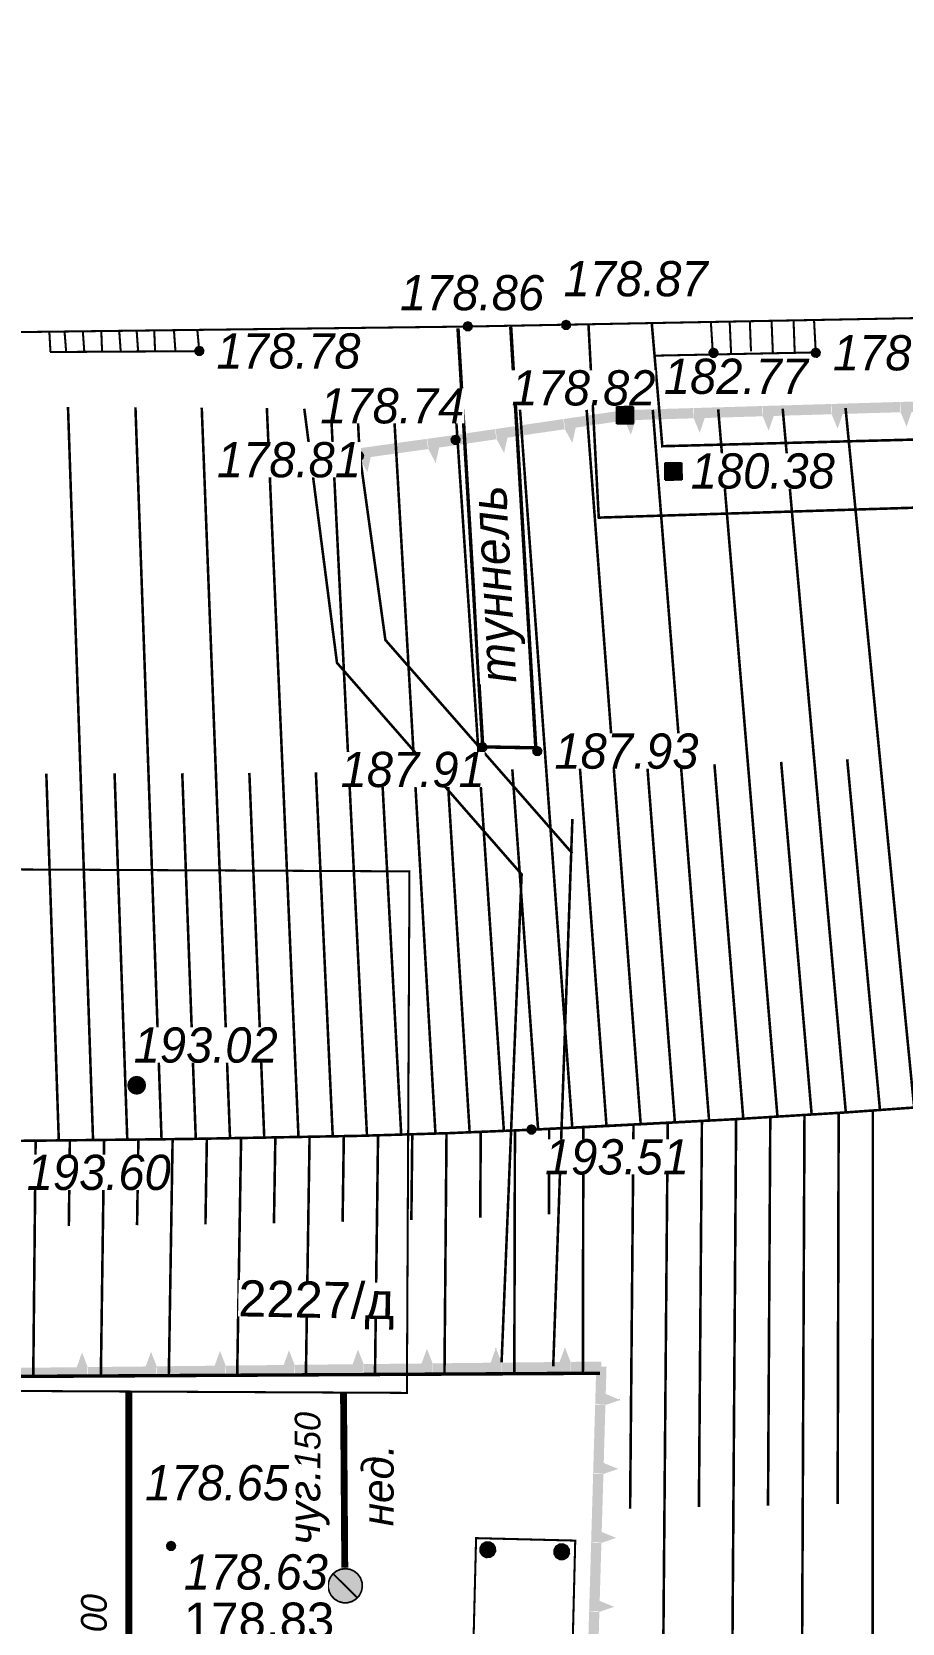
# Model space of a CAD drawing. Header units: millimetres. Extents: x 6735 to 13224, y -12144 to -9633.
# Drawn here: x 12340.1 to 12426.5, y -11827 to -11669 of the extents above; entities that cross this region are included whole.
import ezdxf

# ---------------------------------------------------------------- set-up
doc = ezdxf.new("R2010")
doc.units = ezdxf.units.MM
for name, pattern in [('Cплошная', [0]), ('Cплошная_0.50', [0]), ('Штриховая 1.5-1_0.50', [1.25, 0.75, -0.5]), ('Штриховая 2_0.50', [2, 1, -1])]:
    doc.linetypes.add(name, pattern=pattern)
doc.layers.add('Строительный', color=251, linetype='Continuous', lineweight=13)
doc.styles.get("Standard").update_dxf_attribs({"font": 'arial.ttf'})
doc.styles.add('БСАМ курсив малоконтрасный (Бм-431)', font='')
doc.styles.get('БСАМ курсив малоконтрасный (Бм-431)').set_extended_font_data('Bm431', italic=True)
doc.linetypes.add('Канализ', pattern='A,5,-1,["К",БСАМ курсив малоконтрасный (Бм-431),S=2,R=0,X=-1,Y=-1],-1,10,-2,10,-2,5', length=36)
doc.linetypes.add('КОНТУР', pattern='A,0,-0.5,[133,ltypeshp.shx,S=0.05,R=0,X=-0.5,Y=0],-0.5', length=1)

# ---------------------------------------------------------------- blocks, each defined once
blk = doc.blocks.new('26 - 108.1.1 опоры  жб d-1.0')
at = {"true_color": 0xffffff}
blk.add_hatch(color=7, dxfattribs=at).paths.add_polyline_path([(-0.00002, 0.5), (-0.25, 0.43302), (-0.43302, 0.25002), (-0.5, 0.00002), (-0.43302, -0.24998), (-0.25002, -0.433), (-0.00002, -0.5), (0.24998, -0.433), (0.433, -0.25), (0.5, 0), (0.433, 0.25), (0.25, 0.43302)])
at = {"color": 7, "linetype": 'Continuous', "lineweight": 0, "const_width": 0.1, "flags": 128}
for points in [[(0, 0.5), (0.191342, 0.46194), (0.353553, 0.353553), (0.46194, 0.191342), (0.5, 0), (0.46194, -0.191342), (0.353553, -0.353553), (0.191342, -0.46194), (0, -0.5), (-0.191342, -0.46194), (-0.353553, -0.353553), (-0.46194, -0.191342), (-0.5, 0), (-0.46194, 0.191342), (-0.353553, 0.353553), (-0.191342, 0.46194), (0, 0.5)], [(0, 0.05), (0.043301, 0.025), (0.043301, -0.025), (0, -0.05), (-0.043301, -0.025), (-0.043301, 0.025), (0, 0.05)]]:
    blk.add_lwpolyline(points, close=True, dxfattribs=at)
at = {"color": 7, "linetype": 'Continuous', "lineweight": 0, "true_color": 0xffffff, "const_width": 0.02, "flags": 128}
blk.add_lwpolyline([(0, 0.5), (-0.25, 0.433013), (-0.433013, 0.25), (-0.5, 0), (-0.433013, -0.25), (-0.25, -0.433013), (0, -0.5), (0.25, -0.433013), (0.433013, -0.25), (0.5, 0), (0.433013, 0.25), (0.25, 0.433013), (0, 0.5)], close=True, dxfattribs=at)
blk = doc.blocks.new('22 - 107.1.1 столбы метал d-1.0')
blk.add_hatch(color=7).paths.add_polyline_path([(-0.00002, 0.5), (-0.25, 0.43302), (-0.43302, 0.25002), (-0.5, 0.00002), (-0.43302, -0.24998), (-0.25002, -0.433), (-0.00002, -0.5), (0.24998, -0.433), (0.433, -0.25), (0.5, 0), (0.433, 0.25), (0.25, 0.43302)])
at = {"color": 7, "linetype": 'Continuous', "lineweight": 0, "const_width": 0.02, "flags": 128}
blk.add_lwpolyline([(0, 0.5), (-0.25, 0.433013), (-0.433013, 0.25), (-0.5, 0), (-0.433013, -0.25), (-0.25, -0.433013), (0, -0.5), (0.25, -0.433013), (0.433013, -0.25), (0.5, 0), (0.433013, 0.25), (0.25, 0.433013), (0, 0.5)], close=True, dxfattribs=at)
blk = doc.blocks.new('27 - 108.1.2 фермы  ж.б.')
at = {"linetype": 'КОНТУР', "true_color": 0xffffff}
h = blk.add_hatch(color=7, dxfattribs=at)
h.dxf.hatch_style = 1
h.paths.add_polyline_path([(0.5, 0.5), (-0.5, 0.5), (-0.5, -0.5), (0.5, -0.5)])
h.paths.add_polyline_path([(-0.05, 0), (0, 0.05), (0.05, 0), (0, -0.05)], flags=16)
blk.add_hatch(color=7).paths.add_polyline_path([(0, 0.05), (-0.05, 0), (0, -0.05), (0.05, 0)])
at = {"color": 7, "linetype": 'Continuous', "lineweight": 0, "const_width": 0.1, "flags": 128}
for points in [[(-0.5, 0.5), (-0.5, -0.5)], [(0.5, 0.5), (-0.5, 0.5)], [(0.5, -0.5), (0.5, 0.5)], [(-0.5, -0.5), (0.5, -0.5)]]:
    blk.add_lwpolyline(points, dxfattribs=at)
at = {"color": 7, "linetype": 'Continuous', "lineweight": 0, "const_width": 0.02, "flags": 128}
blk.add_lwpolyline([(0, 0.05), (-0.05, 0), (0, -0.05), (0.05, 0), (0, 0.05)], close=True, dxfattribs=at)
blk = doc.blocks.new('48 - 117.1 колодц.смотр.без раздел.по назначен d-2.0')
at = {"true_color": 0xffffff}
blk.add_hatch(color=7, dxfattribs=at).paths.add_polyline_path([(-0.00002, 1), (-0.3827, 0.92388), (-0.70712, 0.70712), (-0.92388, 0.3827), (-1, 0), (-0.92388, -0.38268), (-0.70712, -0.7071), (-0.3827, -0.92386), (0, -0.99998), (0.38268, -0.92386), (0.7071, -0.7071), (0.92386, -0.38268), (0.99998, 0.00002), (0.92386, 0.3827), (0.7071, 0.70712), (0.38268, 0.92388)])
at = {"color": 7, "linetype": 'Continuous', "lineweight": 0, "const_width": 0.1, "flags": 128}
blk.add_lwpolyline([(0, 1), (0.269797, 0.962917), (0.519584, 0.854419), (0.730836, 0.682553), (0.887885, 0.460065), (0.979084, 0.203456), (0.997669, -0.068242), (0.942261, -0.33488), (0.81697, -0.57668), (0.631088, -0.775711), (0.398401, -0.917211), (0.136167, -0.990686), (-0.136167, -0.990686), (-0.398401, -0.917211), (-0.631088, -0.775711), (-0.81697, -0.57668), (-0.942261, -0.33488), (-0.997669, -0.068242), (-0.979084, 0.203456), (-0.887885, 0.460065), (-0.730836, 0.682553), (-0.519584, 0.854419), (-0.269797, 0.962917), (0, 1)], close=True, dxfattribs=at)
at = {"color": 7, "linetype": 'Continuous', "lineweight": 0, "true_color": 0xffffff, "const_width": 0.02, "flags": 128}
blk.add_lwpolyline([(0, 1), (-0.382683, 0.92388), (-0.707107, 0.707107), (-0.92388, 0.382683), (-1, 0), (-0.92388, -0.382683), (-0.707107, -0.707107), (-0.382683, -0.92388), (0, -1), (0.382683, -0.92388), (0.707107, -0.707107), (0.92388, -0.382683), (1, 0), (0.92388, 0.382683), (0.707107, 0.707107), (0.382683, 0.92388), (0, 1)], close=True, dxfattribs=at)
at = {"color": 7, "linetype": 'Continuous', "lineweight": 0, "const_width": 0.1, "flags": 128}
blk.add_lwpolyline([(-0.71, 0.71), (0.71, -0.71)], dxfattribs=at)
blk = doc.blocks.new('118 - 330 отм высот')
blk.add_hatch(color=7).paths.add_polyline_path([(0.098, 0.12), (0.002, 0.155), (-0.095, 0.121), (-0.146, 0.032), (-0.129, -0.069), (-0.05, -0.135), (0.052, -0.136), (0.131, -0.07), (0.149, 0.031)])
at = {"color": 7, "linetype": 'Continuous', "lineweight": 0, "const_width": 0.01, "flags": 128}
blk.add_lwpolyline([(0.098, 0.12), (0.002, 0.155), (-0.095, 0.121), (-0.146, 0.032), (-0.129, -0.069), (-0.05, -0.135), (0.052, -0.136), (0.131, -0.07), (0.149, 0.031), (0.098, 0.12)], close=True, dxfattribs=at)

msp = doc.modelspace()

# ---------------------------------------------------------------- hatches: boundary and pattern name
at = {"layer": 'Строительный'}
for points in [[(12405.8437, -11707.31712), (12405.81188, -11707.31806), (12405.79466, -11707.31857), (12405.81323, -11707.36398), (12406.36317, -11708.70833), (12406.3975, -11708.79225), (12406.42681, -11708.70645), (12406.8378, -11707.50358), (12406.89643, -11707.33198), (12406.90055, -11707.31992), (12412.64174, -11707.15032), (12412.61162, -11706.13077), (12405.81458, -11706.33155)], [(12412.68978, -11707.11489), (12412.65795, -11707.11583), (12412.64073, -11707.11634), (12412.65931, -11707.16175), (12413.20924, -11708.5061), (12413.24357, -11708.59002), (12413.27289, -11708.50422), (12413.24071, -11708.49323), (12413.27289, -11708.50422), (12413.68388, -11707.30135), (12413.74251, -11707.12975), (12413.74663, -11707.11769), (12419.48781, -11706.9481), (12419.4577, -11705.92854), (12412.66066, -11706.12932)], [(12419.53585, -11706.91266), (12419.50403, -11706.9136), (12419.48681, -11706.91411), (12419.50539, -11706.95952), (12419.53685, -11706.94665), (12419.50539, -11706.95952), (12420.05532, -11708.30387), (12420.08965, -11708.38779), (12420.11897, -11708.30199), (12420.52995, -11707.09912), (12420.58859, -11706.92752), (12420.59271, -11706.91546), (12426.33389, -11706.74586), (12426.30377, -11705.72631), (12419.50674, -11705.92709)], [(12426.38193, -11706.71043), (12426.35011, -11706.71137), (12426.33289, -11706.71188), (12426.35146, -11706.75729), (12426.9014, -11708.10164), (12426.93573, -11708.18556), (12426.96504, -11708.09976), (12427.37603, -11706.89689), (12427.43466, -11706.72529), (12427.43878, -11706.71323), (12433.17997, -11706.54363), (12433.14985, -11705.52408), (12426.35281, -11705.72486)], [(12386.26125, -11709.39008), (12386.22979, -11709.39469), (12386.21276, -11709.39719), (12386.23644, -11709.4401), (12386.93835, -11710.71172), (12386.98211, -11710.79101), (12387.00127, -11710.70249), (12387.27026, -11709.45993), (12387.30858, -11709.2829), (12387.31127, -11709.27045), (12392.99424, -11708.43719), (12392.84626, -11707.42798), (12386.1182, -11708.41447)], [(12398.92527, -11706.64594), (12398.90958, -11706.53896), (12392.89475, -11707.42087), (12393.0378, -11708.39648), (12393.00634, -11708.40109), (12392.98931, -11708.40359), (12393.01299, -11708.44649), (12393.7149, -11709.71812), (12393.75866, -11709.79741), (12393.77783, -11709.70889), (12394.04681, -11708.46632), (12394.08513, -11708.28929), (12394.08782, -11708.27685), (12399.05755, -11707.54816)], [(12398.99862, -11707.55334), (12399.00117, -11707.63939), (12399.00148, -11707.65013), (12399.51709, -11708.91056), (12399.55142, -11708.99448), (12399.58074, -11708.90868), (12399.99172, -11707.70581), (12400.05036, -11707.53421), (12400.01818, -11707.52322), (12400.05036, -11707.53421), (12400.05448, -11707.52215), (12405.79566, -11707.35256), (12405.76554, -11706.333), (12398.96851, -11706.53378), (12398.99862, -11707.55328)], [(12372.69888, -11711.33896), (12372.70355, -11711.3726), (12372.71071, -11711.42414), (12372.71218, -11711.43476), (12373.36123, -11712.63207), (12373.40439, -11712.71169), (12373.42423, -11712.62333), (12373.39109, -11712.61589), (12373.42423, -11712.62333), (12373.70266, -11711.38284), (12373.74233, -11711.20611), (12373.70919, -11711.19867), (12373.74233, -11711.20611), (12373.74511, -11711.19368), (12379.43426, -11710.4037), (12379.29397, -11709.39339), (12372.55859, -11710.32865), (12372.69421, -11711.30532)], [(12382.1577, -11709.51063), (12382.17138, -11709.60393), (12382.23169, -11710.01524), (12386.21768, -11709.4308), (12386.06971, -11708.42158), (12382.08564, -11709.00574), (12379.34251, -11709.38665), (12379.47813, -11710.36332), (12379.44663, -11710.36769), (12379.42959, -11710.37006), (12379.45294, -11710.41314), (12379.4828, -11710.39696), (12379.45294, -11710.41314), (12379.53631, -11710.55114), (12379.82889, -11711.03541), (12379.45294, -11710.41314), (12380.14515, -11711.69007), (12380.175, -11711.67389), (12380.20814, -11711.68132), (12380.48658, -11710.44084), (12380.52624, -11710.2641), (12380.52903, -11710.25168), (12382.22785, -11710.01579), (12382.17067, -11709.60403)], [(12380.18831, -11711.76969), (12380.20814, -11711.68132), (12380.175, -11711.67389), (12380.14515, -11711.69007)], [(12345.60168, -11801.58785), (12345.63352, -11801.58751), (12345.65074, -11801.58732), (12345.63302, -11801.54157), (12345.60132, -11801.55385), (12345.63302, -11801.54157), (12345.10836, -11800.18716), (12345.07665, -11800.19944), (12345.10836, -11800.18716), (12345.07561, -11800.10261), (12345.04469, -11800.18785), (12344.61125, -11801.38281), (12344.54941, -11801.55328), (12344.58138, -11801.56487), (12344.54941, -11801.55328), (12344.54506, -11801.56526), (12338.80171, -11801.62731), (12338.81273, -11802.64725), (12345.61233, -11802.57379)], [(12352.45035, -11801.51386), (12352.48218, -11801.51352), (12352.49941, -11801.51333), (12352.48168, -11801.46758), (12351.95702, -11800.11317), (12351.92427, -11800.02863), (12351.89336, -11800.11386), (12351.45991, -11801.30883), (12351.39807, -11801.47929), (12351.39373, -11801.49127), (12345.65037, -11801.55332), (12345.66139, -11802.57326), (12352.461, -11802.4998)], [(12359.29901, -11801.43987), (12359.33084, -11801.43953), (12359.34807, -11801.43934), (12359.33035, -11801.39359), (12358.80568, -11800.03918), (12358.77293, -11799.95464), (12358.74202, -11800.03987), (12358.30857, -11801.23484), (12358.24674, -11801.4053), (12358.2787, -11801.41689), (12358.24674, -11801.4053), (12358.24239, -11801.41729), (12352.49904, -11801.47933), (12352.51005, -11802.49927), (12359.30966, -11802.42582)], [(12366.14767, -11801.36588), (12366.1795, -11801.36554), (12366.19673, -11801.36535), (12366.17901, -11801.31961), (12366.11374, -11801.17201), (12365.88495, -11800.65464), (12366.17901, -11801.31961), (12365.65434, -11799.9652), (12365.62159, -11799.88065), (12365.59068, -11799.96588), (12365.15723, -11801.16085), (12365.0954, -11801.33131), (12365.09105, -11801.3433), (12359.3477, -11801.40534), (12359.35872, -11802.42529), (12366.15832, -11802.35183)], [(12372.99633, -11801.2919), (12373.02816, -11801.29155), (12373.04539, -11801.29137), (12373.02767, -11801.24562), (12372.9624, -11801.09802), (12372.73361, -11800.58064), (12373.02767, -11801.24562), (12372.50301, -11799.89121), (12372.47025, -11799.80666), (12372.43934, -11799.8919), (12372.4713, -11799.90349), (12372.43934, -11799.8919), (12372.00589, -11801.08686), (12371.94406, -11801.25733), (12371.93971, -11801.26931), (12366.19636, -11801.33136), (12366.20738, -11802.3513), (12373.00698, -11802.27784)], [(12379.84499, -11801.21791), (12379.87682, -11801.21757), (12379.89405, -11801.21738), (12379.87633, -11801.17163), (12379.35167, -11799.81722), (12379.31892, -11799.73267), (12379.288, -11799.81791), (12378.85455, -11801.01287), (12378.79272, -11801.18334), (12378.78838, -11801.19532), (12373.04502, -11801.25737), (12373.05604, -11802.27731), (12379.85564, -11802.20385)], [(12386.69365, -11801.14392), (12386.72549, -11801.14358), (12386.74271, -11801.14339), (12386.72499, -11801.09764), (12386.69329, -11801.10993), (12386.72499, -11801.09764), (12386.20033, -11799.74323), (12386.16863, -11799.75551), (12386.13666, -11799.74392), (12385.70322, -11800.93889), (12385.64138, -11801.10935), (12385.67334, -11801.12094), (12385.64138, -11801.10935), (12385.63704, -11801.12134), (12379.89368, -11801.18338), (12379.9047, -11802.20332), (12386.70431, -11802.12986)], [(12386.13666, -11799.74392), (12386.16863, -11799.75551), (12386.20033, -11799.74323), (12386.16758, -11799.65869)], [(12393.54231, -11801.06993), (12393.57415, -11801.06959), (12393.59137, -11801.0694), (12393.57365, -11801.02365), (12393.04899, -11799.66924), (12393.01624, -11799.5847), (12392.98532, -11799.66993), (12392.55188, -11800.8649), (12392.49005, -11801.03536), (12392.4857, -11801.04735), (12386.74235, -11801.1094), (12386.75336, -11802.12933), (12393.55297, -11802.05588)], [(12396.11315, -11802.02822), (12396.01904, -11805.25397), (12397.00463, -11805.28272), (12397.0037, -11805.31454), (12397.0032, -11805.33176), (12397.04962, -11805.31588), (12397.1997, -11805.25656), (12397.7258, -11805.04863), (12397.04962, -11805.31588), (12398.42391, -11804.84576), (12398.41291, -11804.81359), (12398.42577, -11804.78212), (12397.24907, -11804.30127), (12397.08122, -11804.23267), (12397.06941, -11804.22785), (12397.1482, -11801.52739), (12396.63841, -11801.51251), (12396.6329, -11801.00254), (12393.59101, -11801.03541), (12393.60203, -11802.05535)], [(12396.8049, -11812.12887), (12396.80397, -11812.16069), (12396.80347, -11812.17791), (12396.84989, -11812.16203), (12396.99997, -11812.10271), (12397.07353, -11812.07364), (12396.84989, -11812.16203), (12398.22418, -11811.69191), (12398.30996, -11811.66256), (12398.22604, -11811.62826), (12398.21318, -11811.65974), (12398.22604, -11811.62826), (12397.04934, -11811.14742), (12396.88149, -11811.07882), (12396.86863, -11811.11029), (12396.88149, -11811.07882), (12396.86969, -11811.074), (12397.03718, -11805.33275), (12396.01761, -11805.30301), (12395.81932, -11812.10012)], [(12398.42577, -11804.78212), (12398.41291, -11804.81359), (12398.42391, -11804.84576), (12398.50969, -11804.81641)], [(12396.60517, -11818.97502), (12396.60424, -11819.00684), (12396.60374, -11819.02406), (12396.65016, -11819.00818), (12398.02445, -11818.53805), (12398.01345, -11818.50589), (12398.02445, -11818.53805), (12398.11024, -11818.50871), (12398.02631, -11818.47441), (12396.84961, -11817.99356), (12396.68176, -11817.92497), (12396.66996, -11817.92015), (12396.83745, -11812.1789), (12395.81788, -11812.14916), (12395.61959, -11818.94626)], [(12396.40544, -11825.82117), (12396.40451, -11825.85299), (12396.40401, -11825.87021), (12396.45043, -11825.85433), (12397.82472, -11825.38421), (12397.91051, -11825.35486), (12397.82658, -11825.32056), (12396.64989, -11824.83971), (12396.48203, -11824.77112), (12396.47023, -11824.7663), (12396.63772, -11819.02505), (12395.61815, -11818.99531), (12395.41986, -11825.79241)], [(12396.2385, -11832.66827), (12396.23969, -11832.66831), (12396.2507, -11832.70047), (12397.62499, -11832.23035), (12397.71078, -11832.20101), (12397.62685, -11832.16671), (12397.61399, -11832.19818), (12397.62685, -11832.16671), (12396.45016, -11831.68586), (12396.2823, -11831.61727), (12396.26944, -11831.64874), (12396.2823, -11831.61727), (12396.2705, -11831.61244), (12396.43799, -11825.8712), (12395.41843, -11825.84145), (12395.22013, -11832.63856), (12396.20571, -11832.66731)]]:
    msp.add_hatch(color=7, dxfattribs=at).paths.add_polyline_path(points)

# ---------------------------------------------------------------- linework, layer by layer
at = {"layer": 'Строительный', "color": 7, "linetype": 'Cплошная_0.50', "lineweight": 0, "flags": 128}
for points, const_width in [([(12146.38495, -11665.93858), (12146.39637, -11666.09012), (12146.44165, -11666.694), (12147.59851, -11681.59548), (12148.33513, -11689.96441), (12149.05804, -11697.08009), (12149.95111, -11704.3668), (12150.87556, -11710.28525), (12152.04839, -11716.56088), (12153.13825, -11721.79397), (12154.59296, -11727.81572), (12155.35337, -11730.56355), (12156.14261, -11733.16125), (12157.1066, -11736.02345), (12158.11918, -11738.70936), (12159.18388, -11741.22832), (12160.30325, -11743.58633), (12161.55554, -11745.93608), (12162.99667, -11748.38671), (12164.61444, -11750.91737), (12166.39075, -11753.49973), (12168.13057, -11755.873), (12169.96044, -11758.23035), (12171.85351, -11760.53716), (12173.7764, -11762.75272), (12175.62418, -11764.7628), (12177.43024, -11766.61034), (12179.15883, -11768.25879), (12180.77584, -11769.6756), (12182.3569, -11770.92144), (12184.04569, -11772.11533), (12185.83401, -11773.25148), (12187.71214, -11774.32369), (12189.60086, -11775.2926), (12191.5523, -11776.19051), (12193.55466, -11777.012), (12195.59509, -11777.75179), (12197.63665, -11778.3981), (12199.68881, -11778.95552), (12201.73793, -11779.42034), (12203.77042, -11779.78948), (12205.87796, -11780.04314), (12208.55612, -11780.22561), (12211.81682, -11780.33776), (12215.69048, -11780.38068), (12213.75365, -11780.35922), (12239.36793, -11779.91556), (12234.17106, -11780.03491), (12244.5648, -11779.79621), (12254.72403, -11779.62771), (12259.69392, -11779.50897), (12264.88256, -11779.38528), (12275.0419, -11779.22003), (12292.29053, -11779.19284), (12296.47671, -11779.19358), (12316.91639, -11779.18742), (12338.72019, -11779.08913), (12343.38983, -11779.04004), (12355.71652, -11778.90118), (12372.71137, -11778.59), (12381.52127, -11778.32392), (12389.69264, -11777.98576), (12409.33517, -11776.97166), (12420.61212, -11776.28664), (12430.11983, -11775.60951), (12439.31221, -11774.7936), (12442.87494, -11774.39283), (12445.74359, -11773.99741), (12451.25615, -11773.00418), (12456.79564, -11771.74002), (12462.31449, -11770.21183), (12467.658, -11768.45836), (12470.304, -11767.47998), (12472.86902, -11766.45397), (12475.34296, -11765.38438), (12477.71688, -11764.27507), (12480.10951, -11763.06982), (12482.54352, -11761.75981), (12484.98758, -11760.36189), (12487.41084, -11758.89371), (12489.85764, -11757.32444), (12492.22092, -11755.71863), (12494.47356, -11754.09473), (12496.59305, -11752.46897), (12498.69339, -11750.74259), (12500.59958, -11749.04692), (12502.29605, -11747.39579), (12503.7716, -11745.80016), (12505.07185, -11744.19822), (12506.31369, -11742.44662), (12507.50084, -11740.54017), (12508.63863, -11738.47031), (12509.56273, -11736.59301), (12510.46207, -11734.58024), (12511.34347, -11732.41686), (12512.21953, -11730.0721), (12513.50635, -11726.28585), (12515.02225, -11721.41936), (12516.3586, -11716.59434), (12517.79955, -11710.60469), (12519.23059, -11703.94086), (12520.57172, -11696.9889), (12521.79242, -11689.84651), (12522.74803, -11683.2881), (12523.56736, -11676.03395), (12524.50445, -11665.87361), (12526.21522, -11644.17326), (12526.96093, -11634.00955), (12527.587, -11625.48794), (12528.05287, -11619.86456), (12528.81827, -11611.64471), (12529.04449, -11609.26215), (12529.89403, -11599.84177), (12530.38947, -11593.02808), (12530.57472, -11589.19998), (12530.63693, -11585.9839), (12530.57701, -11583.33059), (12530.39432, -11581.21819), (12530.05889, -11579.24615), (12529.56854, -11577.22708), (12528.92518, -11575.16902), (12528.13198, -11573.08213), (12527.27025, -11571.13944), (12526.28931, -11569.19286), (12525.19519, -11567.25437), (12523.99603, -11565.33845), (12522.78118, -11563.57119), (12521.49217, -11561.85239), (12520.14049, -11560.19739), (12518.73976, -11558.6229), (12517.34391, -11557.21116), (12515.79276, -11555.81331), (12514.08653, -11554.42954), (12512.22539, -11553.05999), (12510.45483, -11551.86356), (12508.56372, -11550.67822), (12506.55188, -11549.50385), (12504.41869, -11548.3401), (12500.50839, -11546.38331), (12496.22832, -11544.44782), (12491.07364, -11542.31543), (12485.51964, -11540.17862), (12478.35006, -11537.64464), (12471.56008, -11535.50075), (12467.65759, -11534.40274), (12463.9811, -11533.47735), (12460.54579, -11532.72839), (12457.36131, -11532.15792), (12454.04991, -11531.7024), (12450.22644, -11531.2972), (12445.8708, -11530.94014), (12440.94362, -11530.62797), (12431.99869, -11530.22235), (12420.79883, -11529.8845), (12411.28283, -11529.665), (12400.64596, -11529.41498), (12390.35977, -11529.18679), (12377.65395, -11528.98397), (12350.09398, -11528.70556), (12323.33842, -11528.59153), (12297.14318, -11528.62136), (12270.94779, -11528.81466), (12259.01842, -11529.00235), (12249.65005, -11529.24345), (12243.40579, -11529.44095), (12231.50784, -11529.8363), (12221.5791, -11530.28572), (12213.38086, -11530.82646), (12208.90071, -11531.22571), (12204.87196, -11531.67627), (12201.26661, -11532.18127), (12198.06959, -11532.74287), (12196.54165, -11533.04306), (12189.63142, -11534.43621), (12184.52194, -11535.59357), (12180.72993, -11536.58137), (12177.29764, -11537.61068), (12174.15761, -11538.70181), (12171.2817, -11539.86481), (12168.09413, -11541.3968), (12166.63018, -11542.21101), (12165.25018, -11543.05875), (12163.95229, -11543.94121), (12162.73576, -11544.85892), (12161.59963, -11545.81263), (12160.54317, -11546.80293), (12158.41746, -11549.10956), (12156.29427, -11551.80672), (12154.20094, -11554.85978), (12152.16887, -11558.22304), (12150.28466, -11561.73557), (12148.51894, -11565.43388), (12146.90068, -11569.25729), (12145.45627, -11573.14341), (12144.17048, -11577.16015), (12143.1151, -11581.11484), (12142.30561, -11584.94921), (12141.75214, -11588.61511), (12141.58316, -11590.42791), (12141.4689, -11592.55517), (12141.40446, -11597.75561), (12141.55864, -11604.22346), (12141.93199, -11611.98254), (12142.863, -11625.57149), (12144.31121, -11642.72372), (12145.17155, -11652.16343), (12146.38048, -11665.87964)], 0.255), ([(12442.20046, -11715.76972), (12396.37668, -11717.2108), (12395.34726, -11697.91464)], 0.25499), ([(12442.29491, -11709.07856), (12402.68716, -11710.1212), (12401.63549, -11697.86768)], 0.25499), ([(12401.93503, -11701.12994), (12417.92266, -11700.80699), (12417.74777, -11697.58325)], 0.204), ([(12407.50071, -11697.70211), (12407.70794, -11700.97836)], 0.204), ([(12409.3732, -11697.74385), (12409.51575, -11700.91509)], 0.204), ([(12411.37087, -11697.63607), (12411.49117, -11700.71238)], 0.204), ([(12413.52815, -11697.61105), (12413.66061, -11700.82471)], 0.204), ([(12415.71776, -11697.63853), (12415.82797, -11700.75726)], 0.204), ([(12341.94135, -11700.76668), (12341.82551, -11698.68515)], 0.204), ([(12356.5148, -11698.51718), (12356.71492, -11700.68405), (12341.89193, -11700.76833)], 0.204), ([(12343.33163, -11698.65458), (12343.50002, -11700.7486)], 0.204), ([(12345.15303, -11698.69895), (12345.29385, -11700.67539)], 0.204), ([(12346.98691, -11698.69077), (12347.0627, -11700.70727)], 0.204), ([(12348.76825, -11698.67011), (12348.90908, -11700.64656)], 0.204), ([(12350.49705, -11698.63696), (12350.63787, -11700.6134)], 0.204), ([(12352.23833, -11698.55126), (12352.3292, -11700.73788)], 0.204), ([(12354.20487, -11698.68565), (12354.3457, -11700.66209)], 0.204), ([(12438.834, -11774.84245), (12430.11983, -11775.60951), (12420.61212, -11776.28664), (12409.33517, -11776.97166), (12396.60158, -11777.64863)], 0.255), ([(12396.5443, -11777.6515), (12389.69264, -11777.98576), (12381.52127, -11778.32392), (12372.71137, -11778.59), (12355.71652, -11778.90118), (12343.38983, -11779.04004), (12338.72019, -11779.08913), (12316.91639, -11779.18742), (12296.47671, -11779.19358), (12292.29053, -11779.19284), (12275.0419, -11779.22003), (12264.88256, -11779.38528), (12259.69392, -11779.50897), (12254.72403, -11779.62771), (12244.5648, -11779.79621), (12234.17106, -11780.03491), (12231.27366, -11780.11625), (12222.40821, -11780.32311), (12215.69048, -11780.38068), (12215.32514, -11780.37966)], 0.255)]:
    msp.add_lwpolyline(points, dxfattribs=dict(at, const_width=const_width))
at = {"layer": 'Строительный', "color": 7, "linetype": 'Cплошная_0.50', "lineweight": 0, "const_width": 0.204, "flags": 128}
for points in [[(12232.8838, -11699.22828), (12273.95361, -11699.59054), (12383.36923, -11698.23953), (12441.83792, -11697.1348), (12441.9914, -11675.92235), (12441.02159, -11634.04665), (12414.01252, -11634.13186), (12232.4858, -11634.93889), (12232.8838, -11699.22828)], [(12393.64313, -11834.75458), (12394.04131, -11818.78018), (12384.19672, -11818.5348), (12383.79854, -11834.5092), (12393.64313, -11834.75458)]]:
    msp.add_lwpolyline(points, close=True, dxfattribs=at)
at = {"layer": 'Строительный', "color": 7, "linetype": 'Штриховая 2_0.50', "lineweight": 0, "ltscale": 2, "flags": 128}
for points, const_width in [([(12384.8563, -11739.89625), (12382.401, -11698.4169)], 0.33999), ([(12384.94763, -11739.97731), (12390.12498, -11740.06686), (12387.6354, -11698.26642)], 0.33999), ([(12393.75976, -11750.55347), (12375.19254, -11729.36034), (12372.62874, -11710.83381), (12372.40922, -11706.37345)], 0.25499), ([(12367.1413, -11706.401), (12370.38686, -11731.63076), (12388.71689, -11752.6253), (12386.7286, -11801.06917)], 0.25499), ([(12391.85379, -11801.48695), (12393.75828, -11747.12247)], 0.25499)]:
    msp.add_lwpolyline(points, dxfattribs=dict(at, const_width=const_width))
at = {"layer": 'Строительный', "color": 7, "linetype": 'Cплошная', "lineweight": 0, "const_width": 0.255, "flags": 128}
for points in [[(12346.16798, -11779.01105), (12343.68028, -11706.22317)], [(12352.96756, -11778.93548), (12350.37732, -11706.25994)], [(12359.76695, -11778.84458), (12356.95892, -11706.29882)], [(12366.56594, -11778.72747), (12363.4259, -11706.33872)], [(12373.36418, -11778.57328), (12369.77925, -11706.37859)], [(12427.68912, -11775.79439), (12420.87601, -11706.32133)], [(12380.16116, -11778.3711), (12376.02024, -11706.41732)], [(12386.95612, -11778.11003), (12382.15053, -11706.45357)], [(12393.74857, -11777.79), (12388.55885, -11706.48722)], [(12400.53996, -11777.44785), (12395.1718, -11706.51219)], [(12407.33021, -11777.08399), (12401.7368, -11706.51068)], [(12414.11896, -11776.69308), (12408.23602, -11706.46715)], [(12420.90561, -11776.26737), (12414.63778, -11706.40051)], [(12342.76817, -11779.0465), (12341.5282, -11742.62624)], [(12349.56779, -11778.9745), (12348.30554, -11742.60786)], [(12356.36729, -11778.89262), (12355.0249, -11742.5859)], [(12363.16651, -11778.78998), (12361.6866, -11742.55435)], [(12369.96518, -11778.6557), (12368.29094, -11742.50721)], [(12376.76287, -11778.47887), (12374.83828, -11742.43852)], [(12383.55895, -11778.24861), (12381.32903, -11742.34223)], [(12390.35254, -11777.95429), (12387.7944, -11742.21241)], [(12397.14439, -11777.62136), (12394.50753, -11742.06144)], [(12403.93524, -11777.26893), (12401.19822, -11741.89292)], [(12410.7248, -11776.89233), (12407.86046, -11741.69258)], [(12417.5126, -11776.4852), (12414.48233, -11741.46055)], [(12424.29785, -11776.03786), (12421.04084, -11741.19995)], [(12399.82669, -11777.48473), (12399.48922, -11815.59426)], [(12403.22204, -11777.30699), (12402.57837, -11853.74491)], [(12406.61708, -11777.12337), (12406.3181, -11815.45475)], [(12410.01175, -11776.93319), (12409.47663, -11853.82745)], [(12413.40601, -11776.73561), (12413.18028, -11815.30224)], [(12416.79976, -11776.52965), (12416.45795, -11853.91039)], [(12420.19292, -11776.31403), (12420.09341, -11815.13301)], [(12423.58533, -11776.08714), (12423.57261, -11853.99364)], [(12340.46745, -11779.07054), (12340.23135, -11802.47099)], [(12343.86727, -11779.03508), (12343.76399, -11787.53445)], [(12347.26708, -11778.99942), (12346.94336, -11802.43446)], [(12350.66688, -11778.96222), (12350.53875, -11787.46125)], [(12354.06664, -11778.92211), (12353.6925, -11802.39773)], [(12357.46635, -11778.87772), (12357.32698, -11787.37658)], [(12360.86598, -11778.82771), (12360.47861, -11802.3608)], [(12364.2655, -11778.7707), (12364.12848, -11787.2696)], [(12367.66487, -11778.70535), (12367.30155, -11802.32367)], [(12371.06404, -11778.63028), (12370.94299, -11787.12942)], [(12374.46295, -11778.54414), (12374.16138, -11802.28634)], [(12377.86152, -11778.44556), (12377.77007, -11786.94507)], [(12381.25966, -11778.33318), (12381.05841, -11802.2488)], [(12384.65726, -11778.20564), (12384.60908, -11786.7055)], [(12388.0542, -11778.06157), (12387.99332, -11802.21106)], [(12391.45044, -11777.90162), (12391.43967, -11786.40161)], [(12394.8464, -11777.73598), (12394.79918, -11802.17402)]]:
    msp.add_lwpolyline(points, dxfattribs=at)
at = {"layer": 'Строительный', "color": 7, "linetype": 'КОНТУР', "lineweight": 0, "ltscale": 2, "const_width": 0.34, "flags": 128}
msp.add_lwpolyline([(12396.49019, -11802.16482), (12362.89016, -11802.34768), (12290.01559, -11802.74428), (12237.80772, -11803.0284), (12218.63755, -11803.01667)], dxfattribs=at)
at = {"layer": 'Строительный', "linetype": 'Канализ', "const_width": 0.68, "flags": 128}
for points in [[(12349.72576, -11804.05058), (12349.72576, -11846.80374), (12282.06129, -11847.3127), (12282.06129, -11830.44077)], [(12371.16107, -11821.46932), (12371.03451, -11804.14693)]]:
    msp.add_lwpolyline(points, dxfattribs=at)

# ---------------------------------------------------------------- block references
at = {"layer": 'Строительный', "color": 7, "xscale": 3.4, "yscale": 3.4, "zscale": 3.4}
for p in [(12383.36923, -11698.23953, 608.14048), (12393.13053, -11698.10354, 608.16952), (12356.71492, -11700.68405, 607.8442), (12407.76423, -11700.87447, 621.43199), (12417.91758, -11700.86802, 607.72138), (12382.1577, -11709.51063, 607.72785), (12372.5694, -11711.10934, 607.93747), (12384.82403, -11740.03028, 638.9042), (12390.27116, -11740.41652, 638.9552), (12389.69264, -11777.98576, 657.917), (12353.9086, -11819.33699, 607.4202)]:
    msp.add_blockref('118 - 330 отм высот', p, dxfattribs=at)
at = {"layer": 'Строительный', "color": 7, "zscale": 3.4}
for name, p, xscale, yscale, rotation in [('27 - 108.1.2 фермы  ж.б.', (12398.98009, -11707.04558), 1.699999999999456, 1.699999999999456, 0.5026853580183996), ('27 - 108.1.2 фермы  ж.б.', (12403.78465, -11712.62424), 1.699999999999459, 1.699999999999459, 0.8188214525214071), ('26 - 108.1.1 опоры  жб d-1.0', (12350.49973, -11773.57218), 1.700000000000266, 1.700000000000266, 269.5110320000158), ('22 - 107.1.1 столбы метал d-1.0', (12385.35339, -11819.6846), 1.699999999999459, 1.699999999999459, 346.6283499999836), ('22 - 107.1.1 столбы метал d-1.0', (12392.6949, -11819.8901), 1.699999999999459, 1.699999999999459, 346.6283499999836), ('48 - 117.1 колодц.смотр.без раздел.по назначен d-2.0', (12371.20652, -11823.26367), 1.699999999999766, 1.699999999999766, 0.1485780000101356)]:
    msp.add_blockref(name, p, dxfattribs=dict(at, xscale=xscale, yscale=yscale, rotation=rotation))

# ---------------------------------------------------------------- texts
at = {"layer": 'Строительный', "color": 7, "insert": (12376.03671, -11817.35813), "char_height": 3.1368298, "attachment_point": 7, "rotation": 89.7786965, "bg_fill": 3, "box_fill_scale": 1, "bg_fill_color": 256, "bg_fill_transparency": 0}
msp.add_mtext('{\\fBm431|b0|i1|c204|p18;\\C0;нед.}', dxfattribs=at)
at = {"layer": 'Строительный', "color": 7, "insert": (12351.32572, -11813.05779), "char_height": 3.4976004, "attachment_point": 4, "bg_fill": 3, "box_fill_scale": 1, "bg_fill_color": 256, "bg_fill_transparency": 4266007}
msp.add_mtext('{\\fD431|c1|b0|i1;\\l\\C0;178.65}', dxfattribs=at)

# ---------------------------------------------------------------- next in the draw order: texts
at = {"layer": 'Строительный', "color": 7, "char_height": 3.4976004, "attachment_point": 4, "bg_fill": 3, "box_fill_scale": 1, "bg_fill_color": 256}
for s, insert, bg_fill_transparency in [('{\\fD431|c1|b0|i1;\\l\\C0;178.87}', (12392.88378, -11693.51213), 4265367), ('{\\fD431|c1|b0|i1;\\l\\C0;178.86}', (12376.63908, -11694.90253), 4266517), ('{\\fD431|c1|b0|i1;\\l\\C0;178.78}', (12358.41492, -11700.68405), 4266317), ('{\\fD431|c1|b0|i1;\\l\\C0;178.74}', (12419.61758, -11700.86802), 4266587), ('{\\fD431|c1|b0|i1;\\l\\C0;182.77}', (12402.83964, -11703.19926), 4266547), ('{\\fD431|c1|b0|i1;\\l\\C0;178.82}', (12387.70357, -11704.35158), 4266552), ('{\\fD431|c1|b0|i1;\\l\\C0;178.74}', (12368.71943, -11706.13193), 4266507), ('{\\fD431|c1|b0|i1;\\l\\C0;178.81}', (12358.461, -11711.48368), 4266352), ('{\\fD431|c1|b0|i1;\\l\\C0;180.38}', (12405.50945, -11712.60126), 4266542), ('{\\fD431|c1|b0|i1;\\l\\C0;187.93}', (12391.97116, -11740.41652), 4265457), ('{\\fD431|c1|b0|i1;\\l\\C0;187.91}', (12370.747, -11742.2396), 4266622), ('{\\fD431|c1|b0|i1;\\l\\C0;193.02}', (12350.1996, -11769.59734), 4266297), ('{\\fD431|c1|b0|i1;\\l\\C0;193.51}', (12391.03144, -11780.70189), 4265392), ('{\\fD431|c1|b0|i1;\\l\\C0;193.60}', (12339.58009, -11782.24387), 4266247), ('{\\fD431|c1|b0|i1;\\l\\C0;178.63}', (12355.18098, -11821.91417), 4266327), ('{\\C0;178.83}', (12355.18098, -11826.70675), 4266327)]:
    msp.add_mtext(s, dxfattribs=dict(at, insert=insert, bg_fill_transparency=bg_fill_transparency))
at = {"layer": 'Строительный', "color": 7, "bg_fill": 3, "box_fill_scale": 1, "bg_fill_color": 256}
for s, insert, char_height, attachment_point, rotation, bg_fill_transparency in [('{\\fBm431|c1|b0|i1;\\l\\C0;туннель}', (12384.59952, -11733.7452), 3.5970912, 1, 93.0186594, 4267377), ('{\\C1;2227/д}', (12360.63409, -11792.91503), 3.5970912, 1, 358.9097939, 4267247), ('{\\fBm431|b0|i1|c204|p18;\\C0;чуг.\\H0.81292x;15\\fBm431|b0|i1|c0|p18;0}', (12369.64248, -11819.20528), 3.1368298, 7, 89.7786965, 0), ('{\\fBm431|b0|i1|c204|p18;\\C0;чуг.\\H0.81292x;10\\fBm431|b0|i1|c0|p18;0}', (12348.42881, -11837.2866), 3.1368298, 7, 89.7786965, 0)]:
    msp.add_mtext(s, dxfattribs=dict(at, insert=insert, char_height=char_height, attachment_point=attachment_point, rotation=rotation, bg_fill_transparency=bg_fill_transparency))

# ---------------------------------------------------------------- next in the draw order: linework, layer by layer
at = {"layer": 'Строительный', "color": 7, "linetype": 'Штриховая 1.5-1_0.50', "lineweight": 0, "const_width": 0.204, "flags": 128}
msp.add_lwpolyline([(12211.74951, -11803.29826), (12377.32779, -11804.11392), (12377.58286, -11752.33485), (12212.00458, -11751.51919), (12211.74951, -11803.29826)], close=True, dxfattribs=at)

doc.saveas('drawing.dxf')
